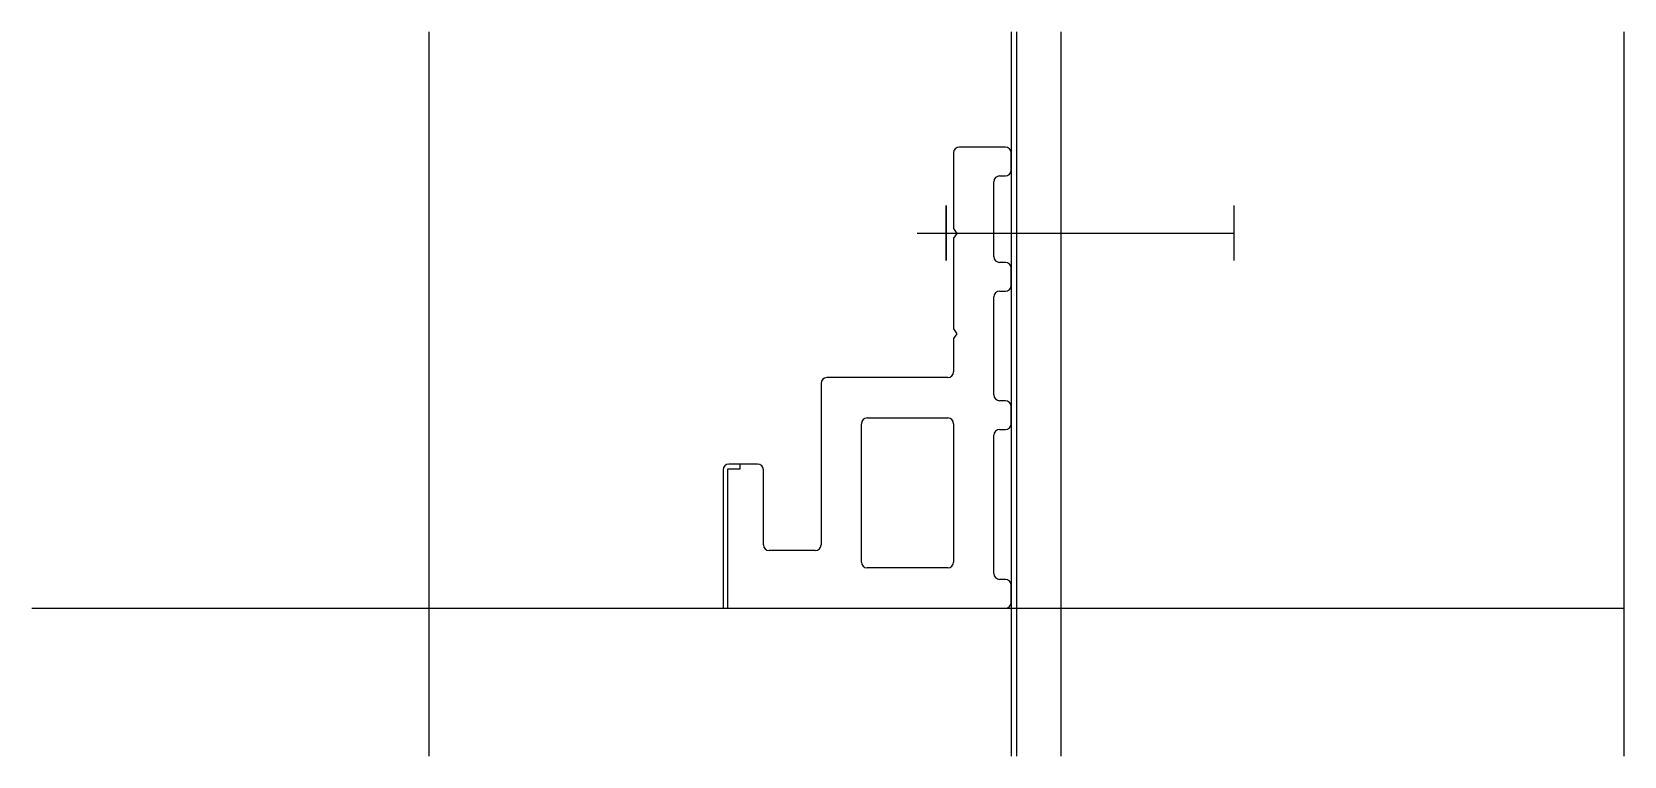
# Model space of a CAD drawing. Extents: x -171 to 105, y -26 to 100.
import ezdxf

# ---------------------------------------------------------------- set-up
doc = ezdxf.new("R2010")
doc.units = 0
doc.linetypes.add('DASHED', pattern=[12.7, 6.35, -6.35])
doc.layers.get('0').update_dxf_attribs({"linetype": 'CONTINUOUS'})

msp = doc.modelspace()

# ---------------------------------------------------------------- linework, layer by layer
at = {"linetype": 'CONTINUOUS'}
for p, q in [((-102, -25.68), (-102, 100)), ((-1, 100), (-1, -25.68)), ((0, -25.68), (0, 100)), ((7.7, -25.68), (7.7, 100)), ((105.42, -25.68), (105.42, 100)), ((-11, 79), (-11, 65.89)), ((-2, 80), (-10, 80)), ((-1, 76), (-1, 79)), ((-3, 75), (-2, 75)), ((-4, 61), (-4, 74)), ((-12.3, 60.31), (-12.3, 69.87)), ((-12.3, 69.87), (-12.3, 60.31)), ((37.7, 60.31), (37.7, 69.87)), ((-17.3, 65.09), (37.7, 65.09)), ((-11, 65.89), (-10.4, 65)), ((-10.4, 65), (-11, 64.22)), ((-11, 64.22), (-11, 48.47)), ((-2, 60), (-3, 60)), ((-1, 56), (-1, 59)), ((-4, 37), (-4, 54)), ((-3, 55), (-2, 55)), ((-11, 48.47), (-10.4, 47.58)), ((-10.4, 47.58), (-11, 46.8)), ((-11, 46.8), (-11, 41)), ((-34, 39), (-34, 11)), ((-12, 40), (-33, 40)), ((-2, 36), (-3, 36)), ((-1, 32), (-1, 35)), ((-27, 8), (-27, 32)), ((-26, 33), (-12, 33)), ((-11, 32), (-11, 8)), ((-3, 31), (-2, 31)), ((-4, 6), (-4, 30)), ((-45, 25), (-50, 25)), ((-48.06, 25), (-50, 25)), ((-48.06, 24.2), (-48.06, 25)), ((-51, 24), (-51, 0)), ((-51, 24), (-51, 0)), ((-50.2, 0), (-50.2, 24.2)), ((-50.2, 24.2), (-48.06, 24.2)), ((-44, 11), (-44, 24)), ((-35, 10), (-43, 10)), ((-12, 7), (-26, 7)), ((-2, 5), (-3, 5)), ((-1, 1), (-1, 4)), ((-171, 0), (105.42, 0)), ((-51, 0), (-2, 0)), ((-51, 0), (-50.2, 0))]:
    msp.add_line(p, q, dxfattribs=at)
at = {"linetype": 'DASHED'}
msp.add_line((-17.3, 65.09), (37.7, 65.09), dxfattribs=at)
at = {"linetype": 'CONTINUOUS'}
for centre, start, end in [((-10, 79), 90, 180), ((-2, 79), 0, 90), ((-3, 74), 90, 180), ((-2, 76), 270, 0), ((-3, 61), 180, 270), ((-2, 59), 0, 90), ((-2, 56), 270, 0), ((-3, 54), 90, 180), ((-33, 39), 90, 180), ((-12, 41), 270, 0), ((-3, 37), 180, 270), ((-2, 35), 0, 90), ((-26, 32), 90, 180), ((-12, 32), 0, 90), ((-3, 30), 90, 180), ((-2, 32), 270, 0), ((-50, 24), 90, 180), ((-50, 24), 90, 180), ((-45, 24), 0, 90), ((-43, 11), 180, 270), ((-35, 11), 270, 0), ((-26, 8), 180, 270), ((-12, 8), 270, 0), ((-3, 6), 180, 270), ((-2, 4), 0, 90), ((-2, 1), 270, 0)]:
    msp.add_arc(centre, 1, start, end, dxfattribs=at)

doc.saveas('drawing.dxf')
